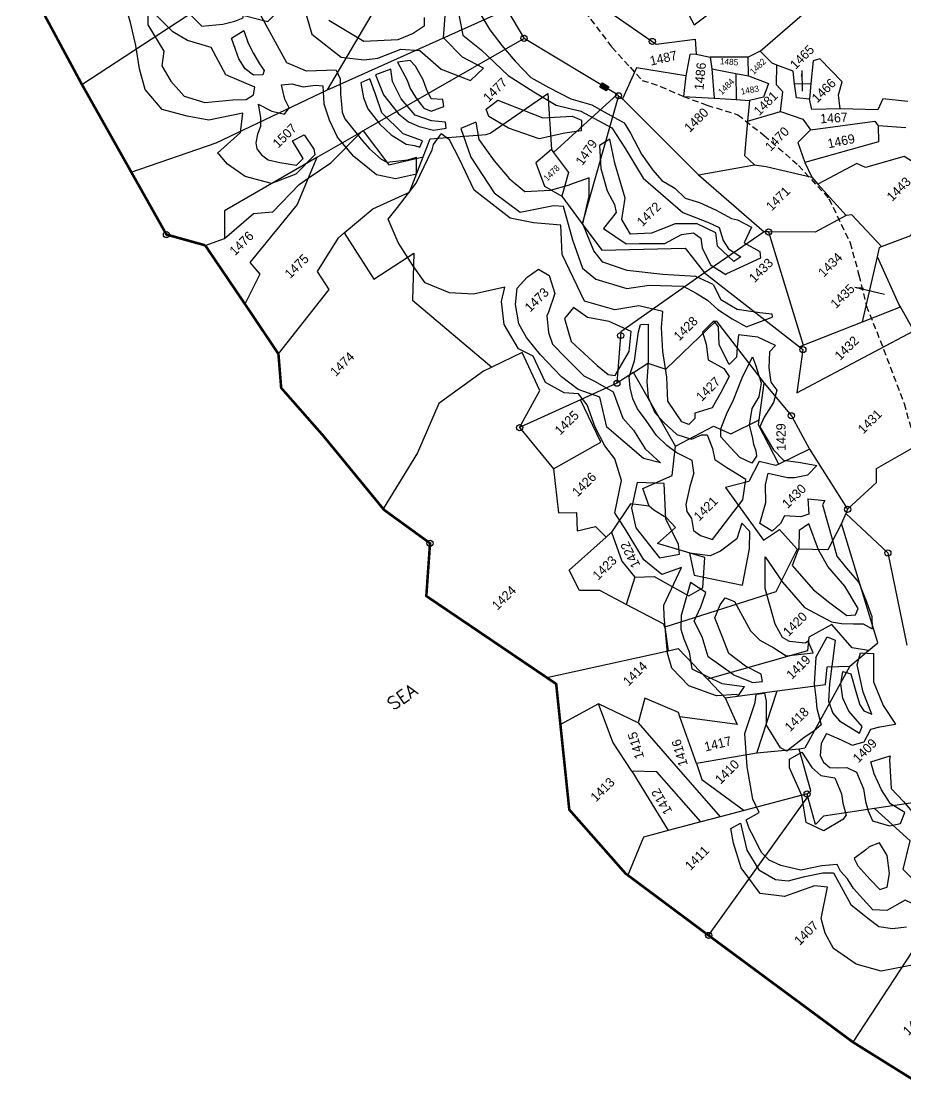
# Model space of a CAD drawing. Header units: metres. Extents: x 302481 to 307962, y 1946667 to 1951250.
# Drawn here: x 302672 to 303375, y 1946906 to 1947762 of the extents above; entities that cross this region are included whole.
import ezdxf

# ---------------------------------------------------------------- set-up
doc = ezdxf.new("R2010")
doc.units = ezdxf.units.M
doc.linetypes.add('DASHED', pattern=[0.75, 0.5, -0.25])
for name, color, linetype in [('LINE_FOOTPATH', 1, 'DASHED'), ('POLY_HATCH', 12, 'Continuous'), ('POLY_PARCEL', 6, 'Continuous'), ('SYM_ARROW', 1, 'Continuous'), ('SYM_STONE', 1, 'Continuous'), ('TEXT_MAPOUT', 7, 'Continuous'), ('TEXT_PARCEL', 7, 'Continuous'), ('V_BOUND_LINE', 7, 'Continuous')]:
    doc.layers.add(name, color=color, linetype=linetype)
doc.styles.get("Standard").update_dxf_attribs({"font": 'simplex.shx'})
doc.styles.add('TEXT_MAP', font='')
doc.styles.get('TEXT_MAP').set_extended_font_data('Kruti Dev 050')
doc.dimstyles.get("Standard").update_dxf_attribs({"dimtxt": 0.18, "dimasz": 0.18, "dimexe": 0.18, "dimexo": 0.0625, "dimgap": 0.09, "dimtad": 0, "dimtih": 1, "dimtoh": 1, "dimdec": 4, "dimzin": 0, "dimdsep": 46, "dimtxsty": 'Standard', "dimcen": 0.09, "dimadec": 0, "dimazin": 0, "dimtfac": 1, "dimtdec": 4, "dimtofl": 0, "dimtmove": 0, "dimatfit": 3, "dimfxl": 1, "dimtolj": 1, "dimtzin": 0, "dimarcsym": 0})

# ---------------------------------------------------------------- blocks, each defined once
blk = doc.blocks.new('STONE')
blk.add_circle((0, 0), 0.851)
blk = doc.blocks.new('STONESQUAREFILLED')
blk.add_hatch(color=256).paths.add_polyline_path([(0.7, -0.48), (0.7, 0.48), (-0.7, 0.48), (-0.7, -0.48)])
blk.add_lwpolyline([(-0.7, 0.48), (0.7, 0.48), (0.7, -0.48), (-0.7, -0.48)], close=True)
blk = doc.blocks.new('TEXTARROW')
blk.add_leader([(0.04, -0.01), (8.68, -0.01)], dimstyle='Standard', override={"dimtxt": 2.5, "dimasz": 2.5, "dimexe": 1.25, "dimexo": 0.625, "dimgap": 0.625, "dimtad": 1, "dimtih": 0, "dimtoh": 0, "dimzin": 8, "dimcen": 2.5, "dimtofl": 1})

msp = doc.modelspace()

# ---------------------------------------------------------------- linework, layer by layer
at = {"layer": 'LINE_FOOTPATH', "ltscale": 10}
for points in [[(303115.6, 1947775.61), (303141.54, 1947741.61)], [(303141.54, 1947741.61), (303156.01, 1947725.55), (303165.62, 1947715.14), (303180.26, 1947710.35), (303198.41, 1947702.38), (303217.16, 1947695.37), (303241.68, 1947687.81), (303262.54, 1947671.36), (303290.02, 1947647.51), (303314.11, 1947621.04), (303330.9, 1947586.06), (303337.96, 1947560.25), (303343.74, 1947536.04), (303352.09, 1947515.38), (303373.82, 1947458.35), (303387.56, 1947407.85)]]:
    msp.add_lwpolyline(points, dxfattribs=at)
at = {"layer": 'POLY_HATCH', "lineweight": -2}
for points in [[(302847.61, 1947772.89), (302833.38, 1947779.03), (302818.66, 1947793.82), (302809.52, 1947800.97), (302806.51, 1947813.19), (302813.2, 1947836.08), (302806.09, 1947841.18), (302800.48, 1947837.63), (302801.48, 1947833.56), (302800.45, 1947828.47), (302799.4, 1947819.31), (302793.73, 1947797.44), (302798.78, 1947782.16), (302798.75, 1947775.03), (302806.87, 1947766.87), (302815.5, 1947758.2), (302832.3, 1947759.69), (302841.98, 1947762.22), (302848.6, 1947764.75)], [(302857.63, 1947709.67), (302834.76, 1947719.39), (302823.12, 1947741.3), (302804.3, 1947746.94), (302792.62, 1947753.58), (302777.9, 1947768.37), (302772.82, 1947770.42), (302772.79, 1947759.22), (302785.44, 1947738.33), (302783.88, 1947726.62), (302790.97, 1947714.39), (302801.62, 1947702.66), (302817.89, 1947697.54), (302840.29, 1947699.53), (302850.98, 1947700.02), (302856.59, 1947703.57)], [(302863.99, 1947719.45), (302856.77, 1947719.27), (302850.14, 1947724.36), (302845.09, 1947732.19), (302842.38, 1947739.61), (302839.28, 1947748.6), (302849.06, 1947754.83), (302852.54, 1947744.67), (302856.82, 1947736.46), (302861.48, 1947728.24), (302865.17, 1947722.96)], [(302971.24, 1947729.65), (302978.82, 1947715.37), (302981.34, 1947708.53), (302985.42, 1947701.69), (302989.11, 1947696.8), (302992.03, 1947693.08), (302997.88, 1947690.73), (303008.05, 1947694.22), (303007.09, 1947699.88), (302997.91, 1947700.49), (302994.22, 1947708.11), (302991.51, 1947715.54), (302985.49, 1947726.29), (302981.21, 1947730.99)], [(302953.64, 1947719.53), (302960.04, 1947703.7), (302971.91, 1947688.64), (302979.9, 1947682.18), (302988.28, 1947678.45), (302999.79, 1947675.49), (303009.95, 1947677.03), (303009.38, 1947681.91), (302998.25, 1947682.91), (302985.18, 1947687.44), (302974.09, 1947700.55), (302967.1, 1947714.23), (302965.96, 1947724)], [(302942.1, 1947713.12), (302944.22, 1947701.2), (302947.51, 1947692.41), (302957.24, 1947680.28), (302966, 1947671.86), (302978.09, 1947664.41), (302984.72, 1947663.23), (302989.01, 1947662.04), (302990.98, 1947667.12), (302975.77, 1947672.62), (302958.83, 1947689.26), (302953.79, 1947704.11), (302949.14, 1947716.23)], [(303180.14, 1947411.02), (303166.7, 1947414.64), (303137.63, 1947439.36), (303131.87, 1947463.14), (303114.85, 1947469.46), (303101.43, 1947479.35), (303084.89, 1947496.88), (303073.72, 1947510.8), (303067.48, 1947521.58), (303064.83, 1947536.83), (303066.22, 1947549.83), (303074.32, 1947558.78), (303083.31, 1947565.04), (303091.81, 1947560.09), (303096.25, 1947545.73), (303091.27, 1947530.94), (303089.92, 1947527.81), (303091.22, 1947514.8), (303094.33, 1947505.38), (303105.06, 1947494.59), (303119.37, 1947480.21), (303128.32, 1947475.71), (303142.65, 1947467.6), (303150.21, 1947446.51), (303158.7, 1947437.07), (303168.07, 1947422.26)], [(303103.79, 1947525.8), (303109.29, 1947507.52), (303129.89, 1947488.41), (303138.6, 1947481.24), (303144.16, 1947480.44), (303155.34, 1947499.48), (303156.98, 1947515.36), (303139.53, 1947523.34), (303122.06, 1947526.56), (303110.96, 1947534.52)], [(303252.74, 1947410.82), (303243.28, 1947415.34), (303235.84, 1947423.13), (303228.1, 1947431.84), (303228.28, 1947438.21), (303233.13, 1947451.09), (303237.97, 1947460.24), (303240.63, 1947467.22), (303245.01, 1947478.7), (303253.45, 1947495.46), (303255.76, 1947489.08), (303260.22, 1947474.63), (303258.32, 1947463.45), (303252.71, 1947454.15), (303250.81, 1947441.11), (303252.95, 1947431.78), (303254.02, 1947426.03), (303256.03, 1947420.59), (303256.64, 1947416.24)], [(303161.72, 1947395.31), (303157.17, 1947374.9), (303160.61, 1947359.44), (303179.47, 1947335.49), (303195.42, 1947338.44), (303194.45, 1947346.42), (303184.55, 1947366.37), (303183.14, 1947394.77)], [(303244.92, 1947362.99), (303240.97, 1947350.54), (303227.77, 1947340.96), (303219.57, 1947337.06), (303203.21, 1947339.24), (303207.07, 1947321.79), (303245.48, 1947313.88), (303250.91, 1947342.69), (303251.31, 1947356.57)], [(303290.55, 1947357.16), (303290.15, 1947343.29), (303284.77, 1947329.42), (303301.79, 1947310.16), (303314.93, 1947299.82), (303328.42, 1947289.82), (303335.18, 1947290.16), (303337.34, 1947295.14), (303326.71, 1947312.96), (303313.24, 1947328.65), (303305.81, 1947341.83), (303298.04, 1947362.49)], [(303325.21, 1947127.59), (303310.11, 1947118.58), (303295.93, 1947125.07), (303292.55, 1947146.6), (303282.72, 1947168.57), (303282.74, 1947175.46), (303292.66, 1947181.03), (303300.37, 1947168.96), (303307.67, 1947162.49), (303318.85, 1947160.74), (303323.98, 1947147.82), (303325.25, 1947140.5), (303327.8, 1947131.02)], [(303334.04, 1947096.47), (303337.16, 1947090.81), (303346.55, 1947080.12), (303354.68, 1947071.94), (303358.45, 1947073.18), (303360.34, 1947073.81), (303362.26, 1947084.48), (303360.42, 1947098.92), (303354.17, 1947108.98), (303346, 1947105.86), (303343.48, 1947103.35)]]:
    msp.add_lwpolyline(points, close=True, dxfattribs=at)
for points in [[(303017.38, 1947781.04), (303023.07, 1947751.08), (303037.74, 1947739.49), (303059.22, 1947718.96), (303079.52, 1947705.89), (303097.35, 1947695.34), (303116.78, 1947690.57), (303141.43, 1947677.39), (303151.89, 1947661.6), (303166.52, 1947637.4), (303197.96, 1947610.02), (303218.43, 1947602.09)], [(302895, 1947779.32), (302903.06, 1947751.82), (302926.42, 1947733.45), (302944.73, 1947731.37), (302955.43, 1947732.88), (302973.77, 1947739.97), (302989.04, 1947738.92), (303005.79, 1947724.12), (303029.17, 1947714.91), (303039.6, 1947724.9), (303022.83, 1947733.59), (303007.6, 1947748.89), (303009.2, 1947769.75)], [(302922.31, 1947723.28), (302898.9, 1947722.31), (302883.14, 1947728.96), (302868.46, 1947755.97), (302861.88, 1947767.69)], [(302992.39, 1947765.21), (302992.36, 1947758.08), (302983.69, 1947752.5), (302971.46, 1947747.44), (302944.48, 1947745.97), (302916.54, 1947762.82)], [(302922.31, 1947723.28), (302925.63, 1947716.28), (302925.98, 1947704.18), (302926.55, 1947696.17), (302927.31, 1947689.92), (302929.25, 1947684.45), (302943.45, 1947667.04), (302948.9, 1947660.78), (302958.05, 1947652.36), (302962.73, 1947650), (302979.25, 1947651.84), (302986.29, 1947654.17)], [(302860.52, 1947696.29), (302871.25, 1947690.6), (302881.39, 1947688.24), (302884.92, 1947693.3), (302881.62, 1947700.15), (302880.27, 1947705.81), (302878.92, 1947711.48), (302887.12, 1947712.24), (302896.3, 1947710.07), (302905.67, 1947711.22), (302911.92, 1947710.81), (302912.66, 1947696.36), (302916.72, 1947683.66), (302923.3, 1947670.1)], [(302860.52, 1947696.29), (302862.25, 1947685.55), (302862.23, 1947678.52), (302859.87, 1947672.28), (302858.48, 1947665.44), (302859.44, 1947660.56), (302862.94, 1947655.87), (302868.4, 1947651.95), (302877.57, 1947649.78), (302890.84, 1947647.79), (302896.13, 1947653.05), (302887.77, 1947666.94), (302896.97, 1947671.8), (302904.74, 1947660.45), (302905.5, 1947655.84)], [(303043.69, 1947686.28), (303041.57, 1947692.35), (303050.82, 1947699.39), (303086.59, 1947685.2), (303109.93, 1947686.78), (303117.52, 1947683.51), (303117.24, 1947674.98)], [(303117.24, 1947674.98), (303104.16, 1947673.14), (303083.79, 1947668.66), (303059.5, 1947677.2), (303043.69, 1947686.28)], [(303033.5, 1947681.78), (303021.47, 1947676.95)], [(303033.5, 1947681.78), (303035.72, 1947668.2), (303048.11, 1947651.21), (303059.94, 1947637.05), (303072.35, 1947626.84), (303092.71, 1947627.93), (303107.83, 1947632.16), (303107.83, 1947632.16)], [(302998.8, 1947659.99), (302999.79, 1947664.09), (303005.97, 1947672.62)], [(303012.4, 1947667.92), (303005.97, 1947672.62)], [(303021.47, 1947676.95), (303029.39, 1947654.04), (303047.93, 1947625.79), (303068.64, 1947610.31), (303095.27, 1947615.58), (303103.25, 1947615.03)], [(303271.64, 1947504.36), (303257.65, 1947511.08), (303242.22, 1947512.71), (303241.12, 1947503.13), (303240.56, 1947495.15), (303234.69, 1947489.3), (303226.76, 1947504.76), (303226.27, 1947519.13), (303222.56, 1947523.93), (303213.48, 1947514.9), (303216.64, 1947505.31), (303218.2, 1947493.06), (303230.42, 1947486.12), (303234.66, 1947479.72), (303228.24, 1947466.96), (303221.28, 1947454.73), (303207.43, 1947450.51), (303207.41, 1947446.25), (303202.61, 1947441.47), (303197.29, 1947443.61), (303186.16, 1947460.13), (303185.16, 1947479.3), (303182.03, 1947499.53), (303181.02, 1947518.69), (303182.13, 1947531.47), (303162.98, 1947535.76), (303143.81, 1947532.61), (303119.88, 1947539.58), (303102.07, 1947576.71), (303101.08, 1947600.13), (303079.26, 1947601.77), (303060.64, 1947605.54), (303031.97, 1947627.95), (303020.33, 1947652.46), (303012.4, 1947667.92)], [(303218.43, 1947602.09), (303226.78, 1947598.06), (303230.12, 1947587.92), (303234.32, 1947581.16), (303244.01, 1947574.81), (303238.51, 1947571.03), (303225.47, 1947583.29), (303224.23, 1947593.85), (303209.48, 1947601.05), (303191.76, 1947601.09), (303173.17, 1947593.53), (303156.28, 1947592.72), (303149.57, 1947604.56), (303152.15, 1947621.43), (303143.8, 1947649.3), (303140.06, 1947668.3), (303131.6, 1947663.25), (303132.81, 1947645.1), (303137.82, 1947627.37), (303143.7, 1947616.38), (303144.94, 1947610.05), (303134.78, 1947597.41), (303152.89, 1947585.14), (303163.44, 1947585.53), (303183.69, 1947585.49), (303196.8, 1947592.64), (303206.51, 1947593.88), (303212.4, 1947589.65), (303213.22, 1947582.05), (303219.93, 1947568.53), (303232.11, 1947560.85)], [(302986.14, 1947640.66), (302986.29, 1947654.17)], [(303222.02, 1947552.77), (303208.23, 1947559.09), (303182.07, 1947560.83), (303153.81, 1947563.84), (303134.41, 1947570.64), (303127.27, 1947579.52), (303118.47, 1947601.06), (303123.41, 1947623.27), (303123.46, 1947637.62), (303107.83, 1947632.16)], [(303102.92, 1947615.05), (303110.22, 1947588.27), (303118.17, 1947565.88), (303128.7, 1947557), (303153.57, 1947549.77), (303171.3, 1947552.27), (303198.11, 1947551.48), (303208.64, 1947545.97), (303217.49, 1947540.46), (303225.9, 1947532.85), (303237.28, 1947525.65), (303248.65, 1947519.3), (303254.14, 1947521.39), (303269.01, 1947526.76)], [(303206.67, 1947403.25), (303205.5, 1947413.05), (303192.77, 1947419.27), (303185.13, 1947424.76), (303177.14, 1947432.79), (303168.8, 1947444.83), (303161.9, 1947453.96), (303158.28, 1947461.98), (303156.12, 1947470.73), (303155.42, 1947479.47), (303159.46, 1947492.22), (303161.32, 1947505.69), (303162.81, 1947515.16), (303164.28, 1947520.98), (303170.47, 1947521.33), (303170.39, 1947491.46), (303169.25, 1947475.8), (303170.31, 1947463.04), (303175.74, 1947451.01), (303182.64, 1947443.34), (303193.17, 1947433.48), (303204.82, 1947429.81), (303212.85, 1947433.43), (303217.22, 1947433.42), (303221.56, 1947422.48), (303223.39, 1947413.54)], [(303206.67, 1947403.25), (303203.46, 1947392.14), (303200.24, 1947377.85), (303201.02, 1947372.29), (303204.97, 1947366.72), (303206.53, 1947357.18), (303212.08, 1947353.2), (303221.6, 1947350), (303245.74, 1947381.59), (303247.99, 1947397.77), (303232.9, 1947407.17), (303223.39, 1947413.54)], [(303297.45, 1947401.63), (303304.45, 1947409.04)], [(303297.39, 1947382.42), (303298.07, 1947370.31), (303291.65, 1947368.19), (303278.85, 1947368.93), (303275.62, 1947362.89), (303268.84, 1947356.85), (303259.25, 1947362.92), (303263.93, 1947379.64), (303263.62, 1947393.52), (303265.78, 1947402.77), (303281.08, 1947399.53), (303286.77, 1947399.52), (303297.45, 1947401.63)], [(303297.39, 1947382.42), (303310.88, 1947381.07)], [(303297.64, 1947269.19), (303295.26, 1947267.77), (303282.7, 1947269.05), (303277.06, 1947272.2), (303271.45, 1947282.89), (303263.37, 1947311.16), (303263.45, 1947336.27), (303277.2, 1947316.15), (303294.72, 1947296.02), (303316.03, 1947284.67)], [(303238.33, 1947242.63), (303218.14, 1947256.87), (303213.46, 1947272.81), (303207.04, 1947285.31), (303212.24, 1947296.49), (303216.15, 1947308.1), (303204.12, 1947315.87), (303196.72, 1947289.63), (303196.26, 1947278.87), (303198.82, 1947271.12), (303203.09, 1947260.78), (303205.2, 1947247.43), (303228.84, 1947235.76), (303246.91, 1947233.14)], [(303261.4, 1947237.31), (303260.28, 1947243.01), (303247.82, 1947249.49), (303234.51, 1947259.42), (303229.38, 1947272.35), (303223.4, 1947287.85), (303227.74, 1947298.18), (303231.63, 1947303.76), (303238.94, 1947300.73), (303245.36, 1947289.1), (303251.78, 1947277.46), (303259.07, 1947270.13), (303270.25, 1947264.08), (303280.13, 1947257.6), (303301.66, 1947260.14)], [(303316.03, 1947284.67), (303324.12, 1947283.45), (303333.6, 1947283.05), (303341.18, 1947283.03), (303348.52, 1947279.17)], [(303301.66, 1947260.14), (303297.64, 1947269.19)], [(303303.8, 1947256.26), (303312.72, 1947272.86), (303319.15, 1947270.19), (303316.83, 1947253.51), (303314.5, 1947235.32), (303313.71, 1947221.67), (303317.09, 1947212.18), (303322.38, 1947206.1), (303338.28, 1947196.21), (303340.57, 1947201.51), (303329.99, 1947213.67), (303325.09, 1947223.92), (303323.6, 1947235.3), (303325.15, 1947245.15), (303331.59, 1947243.24), (303336.09, 1947227.3), (303338.72, 1947218.58), (303341.74, 1947214.02), (303348.18, 1947211.35), (303341.41, 1947228.81), (303336.54, 1947250.43), (303339.22, 1947259.91), (303349.41, 1947259.54)], [(303303.8, 1947256.26), (303302.9, 1947244.21), (303302.44, 1947235.17), (303303.7, 1947224.41), (303304.53, 1947215.8), (303307.94, 1947202.88), (303302.33, 1947198.15), (303294.13, 1947192.57), (303280.75, 1947181.84), (303275.6, 1947184.44), (303264.46, 1947202.54), (303264.52, 1947221.48), (303263.23, 1947228.03)], [(303238.33, 1947242.63), (303253.67, 1947236.56), (303261.4, 1947237.31)], [(303242.34, 1947226.01), (303246.91, 1947233.14)], [(303255.45, 1947220.46), (303256.22, 1947227.08), (303263.23, 1947228.03)], [(303312.11, 1947195.89), (303323.85, 1947190.93), (303332.56, 1947186.74), (303342.05, 1947189.37), (303347.39, 1947199.22), (303354.6, 1947201.1), (303366.99, 1947203.31)], [(303312.11, 1947195.89), (303307.92, 1947187.94), (303307.13, 1947178.08), (303309.77, 1947173.14), (303314.69, 1947168.96), (303321.14, 1947168.57), (303328.34, 1947168.93), (303335.91, 1947165.12), (303341.56, 1947151.84), (303343.05, 1947141.97), (303345.31, 1947134.38), (303348.7, 1947126.41), (303362.33, 1947122.59), (303371.06, 1947124.46), (303374.5, 1947133.18), (303363.14, 1947140.03), (303355.97, 1947151.04), (303349.94, 1947163.95), (303347.31, 1947173.43), (303362.65, 1947178.24), (303362.65, 1947178.24)], [(303243.8, 1947124.63), (303248.93, 1947103.15), (303258.31, 1947087.44), (303271.54, 1947079.73), (303281.65, 1947078.66), (303294.92, 1947082.12), (303309.23, 1947085.22), (303317.6, 1947085.2), (303331.48, 1947060.05), (303345.05, 1947049.21), (303353.75, 1947042.56), (303364.56, 1947040.79), (303375.73, 1947042.16)], [(303381.36, 1947060.29), (303374.74, 1947063.44), (303360.07, 1947055.1), (303348.91, 1947055.83), (303333.61, 1947072.61), (303328.75, 1947080.29), (303323.18, 1947086.58), (303320.76, 1947091.82), (303308.55, 1947090.8), (303291.79, 1947087.36), (303275.76, 1947090.88), (303266.7, 1947095.09), (303260.79, 1947101.03), (303258.01, 1947105.92), (303254.2, 1947113.96), (303251.08, 1947119.89), (303248.35, 1947127.23)]]:
    msp.add_lwpolyline(points, dxfattribs=at)
at = {"layer": 'POLY_HATCH'}
for points in [[(302905.5, 1947655.84), (302890.31, 1947640.61), (302870.98, 1947633.14), (302850.14, 1947638.67), (302836.11, 1947648.59), (302830.05, 1947655.75), (302828.15, 1947657.3), (302846.44, 1947673.72), (302848.28, 1947688.97), (302821.32, 1947683.42), (302804.05, 1947686.55), (302784.16, 1947692.08), (302770.51, 1947707.84), (302766.03, 1947724.41), (302763.11, 1947742.77), (302758.88, 1947761.02), (302754.52, 1947776.52)], [(303034.94, 1947771.15), (303044.65, 1947755.33), (303054.12, 1947742.96), (303064.82, 1947730.34), (303077.13, 1947717.35), (303091.43, 1947709.54), (303108.94, 1947700.48), (303125.72, 1947695.63), (303135.34, 1947690.06), (303151.24, 1947681.38)], [(303151.24, 1947681.38), (303156.47, 1947673.09), (303165.09, 1947656.32), (303174.2, 1947643.74), (303181.38, 1947635.45), (303191.59, 1947629.39), (303191.59, 1947629.39), (303199.94, 1947621.38), (303211.23, 1947617.95), (303223.97, 1947612.08), (303236.61, 1947605.34), (303241.38, 1947604.35), (303252.56, 1947598.49), (303246.77, 1947585.84), (303259.22, 1947579.19), (303259.69, 1947573.83), (303232.57, 1947561.22), (303232.11, 1947560.85)], [(302986.14, 1947640.66), (302969.44, 1947636.76), (302954.43, 1947640.01), (302936.36, 1947654.46), (302923.3, 1947670.1)], [(302971.09, 1947614.15), (302985.99, 1947633.27), (302998.8, 1947659.99)], [(303242.34, 1947226.01), (303240.46, 1947226.81), (303224.84, 1947225.89), (303202.7, 1947233.68), (303189.16, 1947247.89), (303185.86, 1947259.7), (303183.09, 1947289.14), (303182.88, 1947297.84), (303196.92, 1947327.85), (303181.17, 1947322.28), (303166.91, 1947333.87), (303152.92, 1947357.26), (303144.02, 1947371.22), (303149.11, 1947397.07), (303143.92, 1947414.36), (303136.09, 1947424.51), (303128.15, 1947439.31), (303122.01, 1947457.08), (303115.01, 1947465.91), (303103.57, 1947466.77), (303088.7, 1947474.9), (303079.11, 1947495.9), (303067.45, 1947501.76), (303055.95, 1947521.09), (303053.75, 1947539.45), (303056.52, 1947550.65), (303031.6, 1947545.22), (303012.41, 1947546.21), (302993.13, 1947554.23), (302983.4, 1947567.96), (302971.66, 1947586.34), (302963.73, 1947604.71), (302971.09, 1947614.15)], [(303222.02, 1947552.77), (303228.12, 1947540.97), (303241.15, 1947533.35), (303259.06, 1947530.59), (303268.7, 1947529.4), (303269.01, 1947526.76)], [(303271.64, 1947504.36), (303266.95, 1947499.4), (303266.32, 1947486.65), (303267.84, 1947475.25), (303272.69, 1947468.71), (303269.93, 1947459.08), (303262.69, 1947447.3), (303259.26, 1947439.71), (303270.01, 1947421.28), (303278.06, 1947413.09), (303291.6, 1947411.31), (303304.45, 1947409.04)], [(303310.88, 1947381.07), (303308.92, 1947377.67), (303313.45, 1947361.69), (303316.34, 1947351.46), (303320.48, 1947336.84), (303328.05, 1947327.37), (303337.85, 1947316.06), (303343.93, 1947300.46), (303348.08, 1947288.96), (303348.52, 1947279.17)], [(303349.41, 1947259.54), (303349.54, 1947256.72), (303349.57, 1947237.04), (303357.11, 1947218.23), (303366.99, 1947203.31)], [(303253.54, 1947143.71), (303248.97, 1947169.46), (303247.15, 1947195.81), (303255.45, 1947220.46)], [(303362.65, 1947178.24), (303362.13, 1947175.27), (303363.61, 1947152.18), (303373.42, 1947141.84), (303385.55, 1947127.2)], [(303258.63, 1947133.09), (303253.54, 1947143.71)], [(303248.35, 1947127.23), (303258.63, 1947133.09)], [(303452.44, 1946934.45), (303445.15, 1946938.89), (303434.02, 1946953.08), (303427.4, 1946960.06), (303419.6, 1946976.9), (303401.49, 1946989), (303396.21, 1947000.63), (303389.29, 1947016.14), (303382.97, 1947012.39), (303355.51, 1947007.02), (303335.83, 1947012.48), (303317.83, 1947024.91), (303311.12, 1947037.1), (303307.94, 1947048.84), (303313, 1947073.62), (303302.72, 1947074.74), (303278.67, 1947066.38), (303259.31, 1947068.63), (303244.33, 1947089.14), (303238.19, 1947108.74), (303236.13, 1947120.25), (303243.8, 1947124.63)]]:
    msp.add_lwpolyline(points, dxfattribs=at)
at = {"layer": 'POLY_PARCEL'}
for points in [[(302720.27, 1947711.96), (302816.71, 1947774.83), (302868.16, 1947761.9), (302979.49, 1947875.24), (302955.66, 1947889.5)], [(303096.45, 1947879.95), (303071.44, 1947849.74), (303090.15, 1947837.73), (303066.21, 1947820.45), (303176.85, 1947743.88), (303207.69, 1947747.77), (303208.5, 1947735.97)], [(302915.43, 1947707.46), (303004, 1947857.97), (303058.04, 1947771.4)], [(303259.34, 1947738.25), (303299.01, 1947772.58), (303355.61, 1947842.33)], [(302915.43, 1947707.46), (302917.4, 1947708.4), (303058.04, 1947771.4)], [(303058.04, 1947771.4), (303071.72, 1947748.48)], [(303200.87, 1947770.68), (303207.03, 1947759.34), (303217.51, 1947767.1)], [(303071.72, 1947748.48), (302943.81, 1947674.9)], [(303145.72, 1947703.76), (303071.72, 1947748.48)], [(303259.34, 1947738.25), (303249.9, 1947733.47)], [(303272.78, 1947727.3), (303268.86, 1947728.81), (303259.34, 1947738.25)], [(303208.5, 1947735.97), (303203.45, 1947735.75), (303200.23, 1947718.73)], [(303208.5, 1947735.97), (303219.56, 1947733.5)], [(303249.9, 1947733.47), (303219.56, 1947733.5)], [(303219.56, 1947733.5), (303221.11, 1947724.2)], [(303250.11, 1947718.83), (303249.9, 1947733.47)], [(303323.04, 1947692.52), (303321.76, 1947703.62), (303324.6, 1947713.9), (303306.9, 1947732.25), (303301.48, 1947730.77), (303299.77, 1947712.57)], [(303161.15, 1947725.03), (303150.06, 1947700.34)], [(303200.23, 1947718.73), (303161.15, 1947725.03)], [(303221.11, 1947724.2), (303222.77, 1947700.92)], [(303221.11, 1947724.2), (303240.19, 1947720.67)], [(303240.19, 1947720.67), (303240.26, 1947699.88)], [(303240.19, 1947720.67), (303250.11, 1947718.83)], [(303275.55, 1947690.25), (303277.47, 1947705.95), (303272.44, 1947711.57), (303272.78, 1947727.3)], [(303286.83, 1947712.36), (303285.56, 1947722.39), (303272.78, 1947727.3)], [(303200.23, 1947718.73), (303198.41, 1947702.38)], [(303250.11, 1947718.83), (303265.96, 1947712.53), (303262.14, 1947701.76), (303251.01, 1947699.24)], [(303286.83, 1947712.36), (303299.77, 1947712.57)], [(303298.62, 1947700.23), (303288.23, 1947701.29), (303286.83, 1947712.36)], [(303299.77, 1947712.57), (303298.62, 1947700.23)], [(302759.54, 1947642.21), (302827.1, 1947665.41), (302915.43, 1947707.46)], [(303041.63, 1947672.09), (303044.93, 1947673.27), (303090.71, 1947704.61), (303093.5, 1947660.12)], [(303095.2, 1947657.85), (303145.72, 1947703.76)], [(303146.82, 1947702.89), (303118.02, 1947601.14)], [(303145.72, 1947703.76), (303146.82, 1947702.89)], [(303146.82, 1947702.89), (303150.06, 1947700.34)], [(303150.06, 1947700.34), (303210.29, 1947639.89)], [(303198.41, 1947702.38), (303222.77, 1947700.92)], [(303222.77, 1947700.92), (303240.26, 1947699.88)], [(303240.26, 1947699.88), (303251.01, 1947699.24)], [(303251.01, 1947699.24), (303249.49, 1947682.74)], [(303323.04, 1947692.52), (303300.6, 1947692.02), (303298.62, 1947700.23)], [(303376.8, 1947698.4), (303357.03, 1947700.46), (303352.98, 1947691.81)], [(303249.49, 1947682.74), (303275.55, 1947690.25)], [(303275.55, 1947690.25), (303293.29, 1947684.24), (303299.43, 1947675.81)], [(303352.98, 1947691.81), (303323.04, 1947692.52)], [(303249.49, 1947682.74), (303246.98, 1947655.38), (303254.8, 1947648.08)], [(303353.1, 1947679.01), (303353.62, 1947666.3), (303295.06, 1947649.78)], [(303299.43, 1947675.81), (303350.67, 1947682.63), (303353.1, 1947679.01)], [(303375.34, 1947677.47), (303353.1, 1947679.01)], [(302900.11, 1947637.32), (302918.21, 1947649.6), (302942.19, 1947673.97)], [(302942.19, 1947673.97), (302907.09, 1947653.77)], [(302943.81, 1947674.9), (302942.19, 1947673.97)], [(302943.81, 1947674.9), (302964.3, 1947647.91), (302991.54, 1947654.2)], [(302991.54, 1947654.2), (302997.1, 1947668.66), (303041.63, 1947672.09)], [(303299.43, 1947675.81), (303289.49, 1947665.74), (303295.06, 1947649.78)], [(303093.5, 1947660.12), (303081.12, 1947649.6), (303088.11, 1947631.13), (303101.74, 1947623)], [(303093.5, 1947660.12), (303095.2, 1947657.85)], [(302907.09, 1947653.77), (302833.62, 1947611.52), (302833.73, 1947589.32)], [(302907.09, 1947653.77), (302900.11, 1947637.32)], [(302928.89, 1947593.89), (302951.59, 1947613.03), (302980.79, 1947626.21), (302991.54, 1947654.2)], [(303095.2, 1947657.85), (303107.15, 1947641.91), (303101.74, 1947623)], [(303425.75, 1947634.57), (303410.85, 1947631.73), (303373.8, 1947654.58), (303343.1, 1947645.86), (303336.3, 1947648.92), (303305.38, 1947632.66)], [(303210.29, 1947639.89), (303254.8, 1947648.08)], [(303254.8, 1947648.08), (303264.23, 1947646.65), (303300.45, 1947638.11)], [(303295.06, 1947649.78), (303300.45, 1947638.11)], [(302833.73, 1947589.32), (302856.6, 1947609.16), (302872.11, 1947610.53), (302892.92, 1947632.44), (302900.11, 1947637.32)], [(302900.11, 1947637.32), (302891.29, 1947616.51), (302853.74, 1947570.43), (302861.8, 1947560.99), (302849.94, 1947537.26)], [(303210.29, 1947639.89), (303262.71, 1947594.6)], [(303300.45, 1947638.11), (303305.38, 1947632.66)], [(303305.38, 1947632.66), (303327.9, 1947607.79)], [(303101.74, 1947623), (303118.02, 1947601.14)], [(303118.02, 1947601.14), (303133.67, 1947580.14), (303199.84, 1947581.81), (303215.12, 1947562.01)], [(303327.9, 1947607.79), (303303.19, 1947594.46), (303266.17, 1947594.59)], [(303355.99, 1947582.93), (303332.28, 1947608.25), (303327.9, 1947607.79)], [(303355.99, 1947582.93), (303379.21, 1947591.85), (303386.12, 1947606.2)], [(302876.52, 1947497.63), (302916.77, 1947548.73), (302907.65, 1947563.11), (302924.26, 1947589.99), (302928.89, 1947593.89)], [(302928.89, 1947593.89), (302952.22, 1947557.09), (302984.19, 1947577.66), (302983.2, 1947540.38), (303046.1, 1947487.1)], [(303262.71, 1947594.6), (303215.12, 1947562.01)], [(303266.17, 1947594.59), (303262.71, 1947594.6)], [(303266.17, 1947594.59), (303293.74, 1947504.54)], [(302818.29, 1947583.97), (302833.73, 1947589.32)], [(303352.6, 1947574.95), (303354.24, 1947582.26), (303355.99, 1947582.93)], [(303340.81, 1947523.14), (303352.6, 1947574.95)], [(303370.99, 1947535.07), (303369.77, 1947537.29), (303352.6, 1947574.95)], [(303215.12, 1947562.01), (303148.69, 1947515.29), (303145.57, 1947474.36)], [(303215.12, 1947562.01), (303290.57, 1947503.29)], [(303340.81, 1947523.14), (303370.99, 1947535.07)], [(303381.48, 1947516.04), (303370.99, 1947535.07)], [(303158.64, 1947483), (303170.01, 1947490.18), (303184.34, 1947485.6), (303224.5, 1947524.04), (303262.65, 1947474.41)], [(303293.74, 1947504.54), (303340.81, 1947523.14)], [(303290.57, 1947503.29), (303293.39, 1947501.09), (303288.55, 1947466.67), (303381.48, 1947516.04)], [(303068.23, 1947439.07), (303084.41, 1947468.45), (303070.28, 1947498.74), (303046.1, 1947487.1)], [(303290.57, 1947503.29), (303293.74, 1947504.54)], [(303046.1, 1947487.1), (303039.58, 1947483.96), (303003.98, 1947458.23), (302987.04, 1947419.09), (302959.71, 1947374.61)], [(303158.64, 1947483), (303145.57, 1947474.36)], [(303192.17, 1947424.24), (303158.64, 1947483)], [(303145.57, 1947474.36), (303116.53, 1947461.11)], [(303258.6, 1947445.18), (303262.65, 1947474.41)], [(303262.65, 1947474.41), (303284.22, 1947448.44), (303298.76, 1947422.06)], [(303116.53, 1947461.11), (303068.23, 1947439.07)], [(303095.22, 1947406.25), (303132.72, 1947427.58), (303116.53, 1947461.11)], [(303328.95, 1947374.14), (303351.95, 1947395.37), (303351.92, 1947406.61), (303387.05, 1947426.72), (303419.45, 1947460.43)], [(303068.23, 1947439.07), (303095.22, 1947406.25)], [(303192.17, 1947424.24), (303222.34, 1947440.16), (303236.07, 1947434.04), (303258.6, 1947445.18)], [(303274.25, 1947410.05), (303258.07, 1947441.37), (303258.6, 1947445.18)], [(303171.28, 1947376.58), (303166.2, 1947390.7), (303189.61, 1947400.93), (303192.17, 1947424.24)], [(303298.76, 1947422.06), (303274.25, 1947410.05)], [(303298.76, 1947422.06), (303328.95, 1947374.14)], [(303274.25, 1947410.05), (303271.86, 1947408.88), (303258.54, 1947412.03), (303250.55, 1947396.16), (303231.97, 1947391.38), (303262.02, 1947349.65), (303274.67, 1947358.13), (303288.95, 1947342.47)], [(303095.22, 1947406.25), (303099.22, 1947371.23), (303113.4, 1947371.63), (303113.92, 1947357.03), (303128.53, 1947360.4), (303137, 1947352.06)], [(303171.28, 1947376.58), (303156.32, 1947378.53), (303141.38, 1947355.98)], [(303159.9, 1947320.23), (303175.05, 1947320.66), (303202.81, 1947305.46), (303213.76, 1947311.59), (303215.4, 1947335.91), (303177.79, 1947346.82), (303192.07, 1947359.55), (303185.2, 1947367), (303175.04, 1947373.37), (303171.28, 1947376.58)], [(303327.56, 1947370.85), (303324.18, 1947362.87)], [(303328.95, 1947374.14), (303327.56, 1947370.85)], [(303327.56, 1947370.85), (303360.92, 1947339.5), (303376.08, 1947266.24)], [(303324.18, 1947362.87), (303313.09, 1947341.96), (303288.95, 1947342.47)], [(303345.56, 1947261.89), (303352.88, 1947268.08), (303324.18, 1947362.87)], [(303153.04, 1947298.46), (303131.86, 1947309.55), (303115.8, 1947309.67), (303107.68, 1947325.75), (303137, 1947352.06)], [(303137, 1947352.06), (303141.38, 1947355.98)], [(303141.38, 1947355.98), (303149.38, 1947332.83), (303159.9, 1947320.23)], [(303288.95, 1947342.47), (303271.77, 1947308.54), (303183.64, 1947280.53)], [(303159.9, 1947320.23), (303153.04, 1947298.46)], [(303183.64, 1947280.53), (303182.73, 1947282.92), (303153.04, 1947298.46)], [(303183.64, 1947280.53), (303186.38, 1947261.6)], [(303345.56, 1947261.89), (303332.43, 1947264.05), (303316.32, 1947282.54), (303298, 1947272.6), (303297.13, 1947261.74), (303217.66, 1947238.96)], [(303089.8, 1947240.36), (303186.38, 1947261.6)], [(303186.38, 1947261.6), (303194.32, 1947263.34), (303217.66, 1947238.96)], [(303330.69, 1947249.3), (303345.56, 1947261.89)], [(303272.95, 1947229.74), (303311.27, 1947234.74), (303312.7, 1947248.97), (303330.69, 1947249.3)], [(303330.69, 1947249.3), (303295.04, 1947184.19), (303290.54, 1947183.38)], [(303217.66, 1947238.96), (303231.65, 1947224.34)], [(303195.67, 1947209.07), (303194.43, 1947212.57), (303167.66, 1947224.01), (303162.55, 1947204.28)], [(303231.65, 1947224.34), (303241.13, 1947203.03), (303195.67, 1947209.07)], [(303231.65, 1947224.34), (303272.95, 1947229.74)], [(303256.84, 1947180.23), (303272.95, 1947229.74)], [(303130.84, 1947219.59), (303100.65, 1947203.04)], [(303157.5, 1947165.97), (303142.25, 1947189.1), (303130.84, 1947219.59)], [(303162.55, 1947204.28), (303130.84, 1947219.59)], [(303208.8, 1947171.97), (303195.67, 1947209.07)], [(303162.55, 1947204.28), (303190.9, 1947171.73), (303227.52, 1947129.57)], [(303290.54, 1947183.38), (303256.84, 1947180.23)], [(303296.76, 1947147.84), (303299.62, 1947150.31), (303290.54, 1947183.38)], [(303256.84, 1947180.23), (303208.8, 1947171.97)], [(303208.8, 1947171.97), (303212.98, 1947159.27), (303246.83, 1947134.66)], [(303157.5, 1947165.97), (303186.28, 1947118.69)], [(303212.29, 1947125.55), (303177.3, 1947165.55), (303157.5, 1947165.97)], [(303296.76, 1947147.84), (303246.83, 1947134.66)], [(303297.36, 1947145.62), (303296.76, 1947147.84)], [(303218.45, 1947035.38), (303297.36, 1947145.62)], [(303350.34, 1947136.33), (303309.65, 1947130.28), (303303.29, 1947123.59), (303297.36, 1947145.62)], [(303402.23, 1947144.05), (303350.34, 1947136.33)], [(303227.52, 1947129.57), (303212.29, 1947125.55)], [(303246.83, 1947134.66), (303227.52, 1947129.57)], [(303403.55, 1947057.73), (303373.07, 1947087.72), (303378.56, 1947110.49), (303350.34, 1947136.33)], [(303212.29, 1947125.55), (303186.28, 1947118.69)], [(303186.28, 1947118.69), (303166.57, 1947113.48), (303154.19, 1947083.28)], [(303333.35, 1946950.41), (303403.55, 1947057.73)]]:
    msp.add_lwpolyline(points, dxfattribs=at)
at = {"layer": 'V_BOUND_LINE', "const_width": 2.04}
for points in [[(302673.35, 1947799.08), (302720.05, 1947712.36), (302720.27, 1947711.96)], [(302720.27, 1947711.96), (302757.52, 1947645.81)], [(302757.52, 1947645.81), (302759.54, 1947642.21)], [(302759.54, 1947642.21), (302761.52, 1947638.7)], [(302761.52, 1947638.7), (302787.49, 1947592.57), (302818.29, 1947583.97)], [(302849.94, 1947537.26), (302818.29, 1947583.97)], [(302849.94, 1947537.26), (302876.52, 1947497.63)], [(302876.52, 1947497.63), (302878.7, 1947470.63), (302911.93, 1947432.83), (302959.71, 1947374.61)], [(302959.71, 1947374.61), (302960.5, 1947373.65), (302997.02, 1947347.15), (302994.06, 1947305.18), (303089.8, 1947240.36)], [(303089.8, 1947240.36), (303097.29, 1947235.29), (303100.65, 1947203.04)], [(303100.65, 1947203.04), (303107.71, 1947135.35), (303152.35, 1947084.66), (303154.19, 1947083.28)], [(303154.19, 1947083.28), (303218.45, 1947035.38)], [(303218.45, 1947035.38), (303333.35, 1946950.41)], [(303333.35, 1946950.41), (303403.33, 1946906.79)]]:
    msp.add_lwpolyline(points, dxfattribs=at)

# ---------------------------------------------------------------- block references
at = {"layer": 'SYM_ARROW'}
for p, xscale, yscale, zscale, rotation in [((303292.44, 1947722.98), 1.895992491217572, 1.895992491217572, 1.895992491217572, 270.9539447213615), ((303334.66, 1947550.89), 2.786204369432206, 2.786204369432206, 2.786204369432206, 346.316590693479)]:
    msp.add_blockref('TEXTARROW', p, dxfattribs=dict(at, xscale=xscale, yscale=yscale, zscale=zscale, rotation=rotation))
at = {"layer": 'SYM_STONE'}
for name, p, xscale, yscale, zscale, rotation in [('STONE', (303071.72, 1947748.48), 2.862570097236071, 2.862570097236071, 2.862570097236071, 44.8498280447801), ('STONE', (303173.67, 1947746.09), 2.862570097236071, 2.862570097236071, 2.862570097236071, 44.8498280447801), ('STONESQUAREFILLED', (303135.57, 1947709.89), 4.089385853194386, 4.089385853194386, 4.089385853194386, 148.8573999980476), ('STONE', (303146.82, 1947702.89), 2.862570097236071, 2.862570097236071, 2.862570097236071, 44.8498280447801), ('STONE', (302787.49, 1947592.57), 2.862570097236071, 2.862570097236071, 2.862570097236071, 44.8498280447801), ('STONE', (303266.17, 1947594.59), 2.862570097236071, 2.862570097236071, 2.862570097236071, 44.8498280447801), ('STONE', (303148.57, 1947512.29), 2.862570097236071, 2.862570097236071, 2.862570097236071, 44.8498280447801), ('STONE', (303293.39, 1947501.09), 2.862570097236071, 2.862570097236071, 2.862570097236071, 44.8498280447801), ('STONE', (303145.57, 1947474.36), 2.862570097236071, 2.862570097236071, 2.862570097236071, 44.8498280447801), ('STONE', (303284.22, 1947448.44), 2.862570097236071, 2.862570097236071, 2.862570097236071, 44.8498280447801), ('STONE', (303068.23, 1947439.07), 2.862570097236071, 2.862570097236071, 2.862570097236071, 44.8498280447801), ('STONE', (303328.95, 1947374.14), 2.862570097236071, 2.862570097236071, 2.862570097236071, 44.8498280447801), ('STONE', (302997.02, 1947347.15), 2.862570097236071, 2.862570097236071, 2.862570097236071, 44.8498280447801), ('STONE', (303360.92, 1947339.5), 2.862570097236071, 2.862570097236071, 2.862570097236071, 44.8498280447801), ('STONE', (303296.76, 1947147.84), 2.862570097236071, 2.862570097236071, 2.862570097236071, 44.8498280447801), ('STONE', (303218.45, 1947035.38), 2.862570097236071, 2.862570097236071, 2.862570097236071, 44.8498280447801)]:
    msp.add_blockref(name, p, dxfattribs=dict(at, xscale=xscale, yscale=yscale, zscale=zscale, rotation=rotation))

# ---------------------------------------------------------------- texts
at = {"layer": 'TEXT_MAPOUT'}
msp.add_text('SEA', height=10.223, rotation=34.85616, dxfattribs=at).set_placement((302967.51, 1947213.77))
at = {"layer": 'TEXT_PARCEL', "style": 'TEXT_MAP'}
for s, height, rotation, p in [('1487', 7.361, 12.73491, (303172.62, 1947726.82)), ('1465', 7.361, 44.84983, (303287.54, 1947723.36)), ('1486', 7.361, 84.45342, (303214.31, 1947707.15)), ('1485', 4.907, 355.87916, (303227.29, 1947727.97)), ('1482', 4.907, 44.84983, (303254.18, 1947719.3)), ('1477', 7.361, 44.84983, (303043.58, 1947697.24)), ('1484', 4.907, 44.84983, (303228.94, 1947703.33)), ('1466', 7.361, 44.84983, (303304.78, 1947696.73)), ('1483', 4.907, 10.19315, (303244.45, 1947703.72)), ('1481', 7.361, 44.84983, (303258.67, 1947686.58)), ('1480', 7.361, 44.84983, (303203.48, 1947673.31)), ('1467', 7.361, 3.4405, (303307.34, 1947680.94)), ('1507', 7.361, 44.84983, (302876.34, 1947660.8)), ('1470', 7.361, 44.84983, (303267.68, 1947658.26)), ('1469', 7.361, 11.80311, (303313.83, 1947661.03)), ('1479', 7.361, 55.61872, (303118.14, 1947646.85)), ('1478', 4.907, 44.84983, (303090.2, 1947634.54)), ('1443', 7.361, 44.84983, (303364.38, 1947618.38)), ('1471', 7.361, 44.84983, (303268.49, 1947610.82)), ('1472', 7.361, 44.84983, (303165.77, 1947598.47)), ('1476', 7.361, 44.84983, (302842, 1947575.24)), ('1475', 7.361, 44.84983, (302885.84, 1947557.08)), ('1434', 7.361, 44.84983, (303309.92, 1947558.21)), ('1433', 7.361, 44.84983, (303254.92, 1947553.82)), ('1473', 7.361, 44.84983, (303076.64, 1947530.38)), ('1435', 7.361, 44.84983, (303319.75, 1947533.25)), ('1428', 7.361, 44.84983, (303195.06, 1947507.53)), ('1432', 7.361, 44.84983, (303323.01, 1947491.95)), ('1474', 7.361, 44.84983, (302922.06, 1947479.23)), ('1427', 7.361, 44.84983, (303212.94, 1947459.42)), ('1425', 7.361, 44.84983, (303100.48, 1947432.61)), ('1431', 7.361, 44.84983, (303341.45, 1947433.62)), ('1429', 7.361, 90.73882, (303279.83, 1947420.6)), ('1426', 7.361, 44.84983, (303114.35, 1947383.63)), ('1430', 7.361, 44.84983, (303281.17, 1947374.25)), ('1421', 7.361, 44.84983, (303210.97, 1947364.34)), ('1422', 7.361, 116.40621, (303164.34, 1947329.74)), ('1423', 7.361, 44.84983, (303130.59, 1947317.33)), ('1424', 7.361, 44.84983, (303050.59, 1947293.46)), ('1420', 7.361, 44.84983, (303281.96, 1947272.62)), ('1419', 7.361, 44.84983, (303284.61, 1947238.32)), ('1414', 7.361, 44.84983, (303154.79, 1947233.18)), ('1418', 7.361, 44.84983, (303283.28, 1947196.86)), ('1415', 7.361, 106.74325, (303167.31, 1947176.86)), ('1416', 7.361, 106.12117, (303202.01, 1947171)), ('1417', 7.361, 13.55829, (303216, 1947181.56)), ('1409', 7.361, 44.84983, (303337.43, 1947172)), ('1410', 7.361, 44.84983, (303227.97, 1947155.16)), ('1413', 7.361, 44.84983, (303128.96, 1947140.99)), ('1412', 7.361, 120.12081, (303189.83, 1947134.12)), ('1411', 7.361, 44.84983, (303204.06, 1947086.64)), ('1407', 7.361, 44.84983, (303290.9, 1947027.03)), ('1406', 7.361, 44.84983, (303377.28, 1946955.23))]:
    msp.add_text(s, height=height, rotation=rotation, dxfattribs=at).set_placement(p)

doc.saveas('drawing.dxf')
